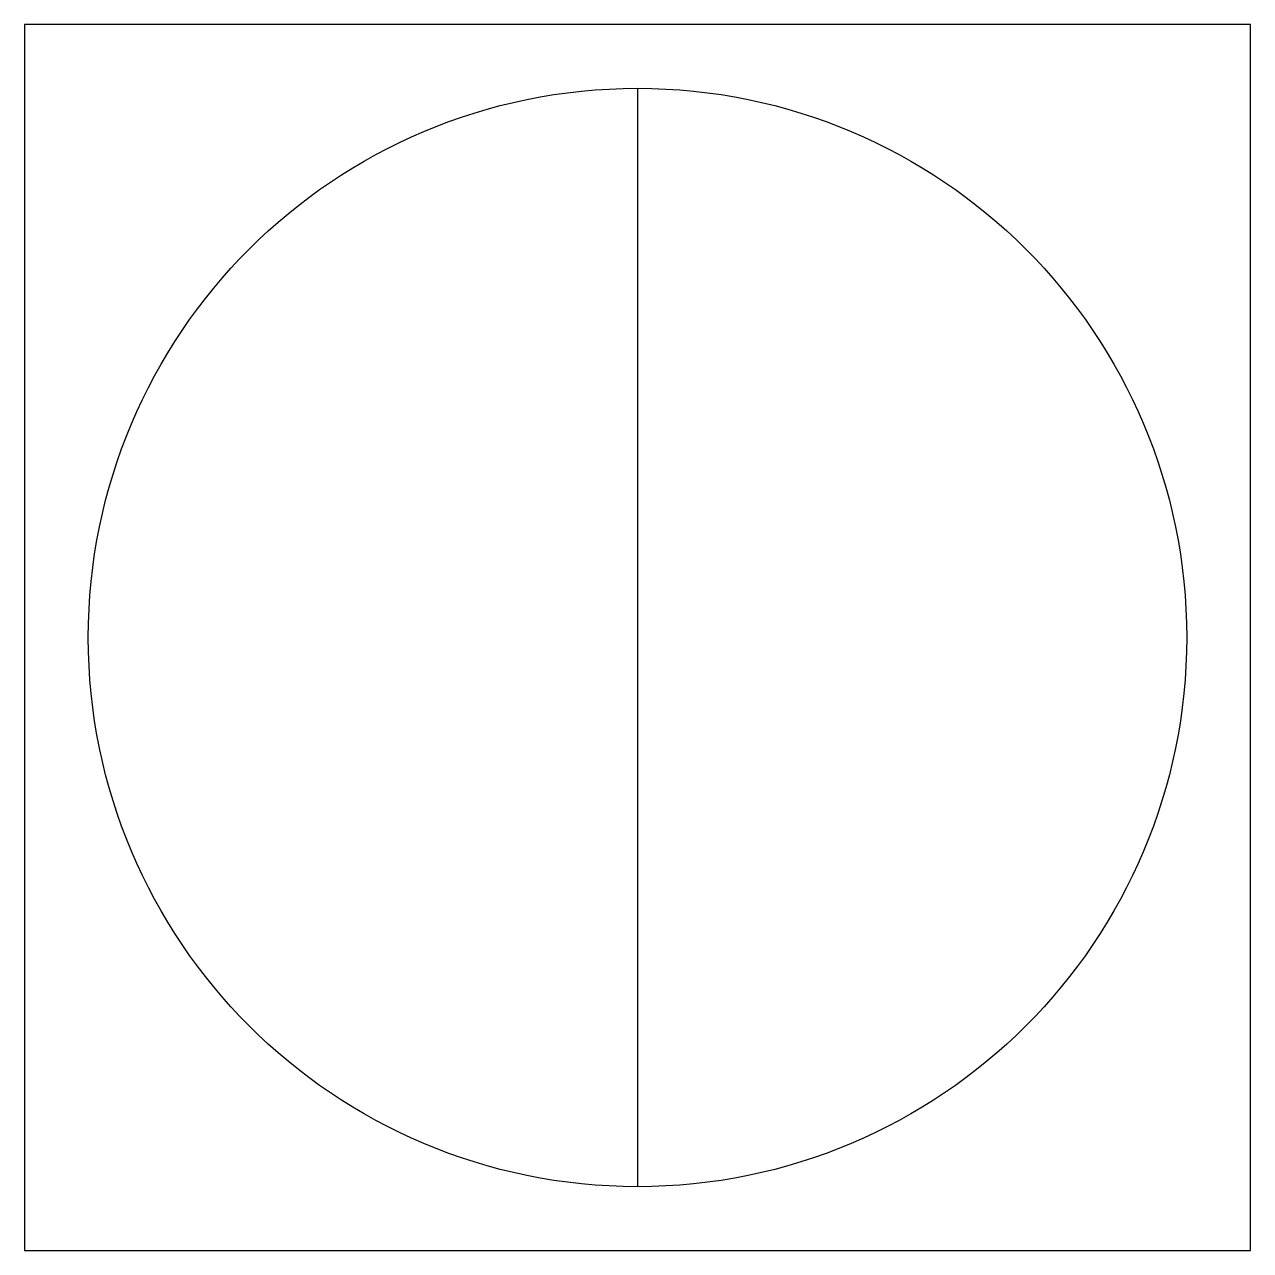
# Model space of a CAD drawing. Header units: feet. Extents: x -0.066 to 0.066, y -0.066 to 0.066.
import ezdxf

# ---------------------------------------------------------------- set-up
doc = ezdxf.new("R2010")
doc.units = ezdxf.units.FT
doc.header["$MEASUREMENT"] = 0

msp = doc.modelspace()

# ---------------------------------------------------------------- linework, layer by layer
msp.add_line((0, 0.05913), (0, -0.05913))
at = {"flags": 128}
msp.add_lwpolyline([(-0.066, -0.066), (0.066, -0.066), (0.066, 0.066), (-0.066, 0.066)], close=True, dxfattribs=at)
msp.add_circle((0, 0), 0.05913)

doc.saveas('drawing.dxf')
